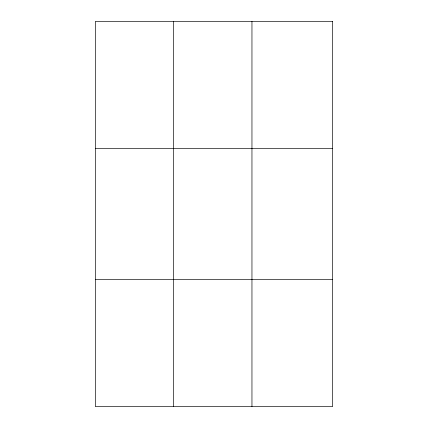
<?xml version="1.0" encoding="UTF-8"?>
<svg xmlns="http://www.w3.org/2000/svg" width="428" height="428" viewBox="0 0 428 428"><rect width="100%" height="100%" fill="white"/><g stroke="black" fill="none" stroke-linecap="round" stroke-linejoin="round"><path stroke-width="0.64" d="M173.672 21.4L173.672 406.6M251.958 21.4L251.958 406.6M95.38 148.516L332.62 148.516M95.38 279.484L332.62 279.484M332.62 21.4L332.62 406.6L95.38 406.6L95.38 21.4L332.62 21.4"/></g></svg>
